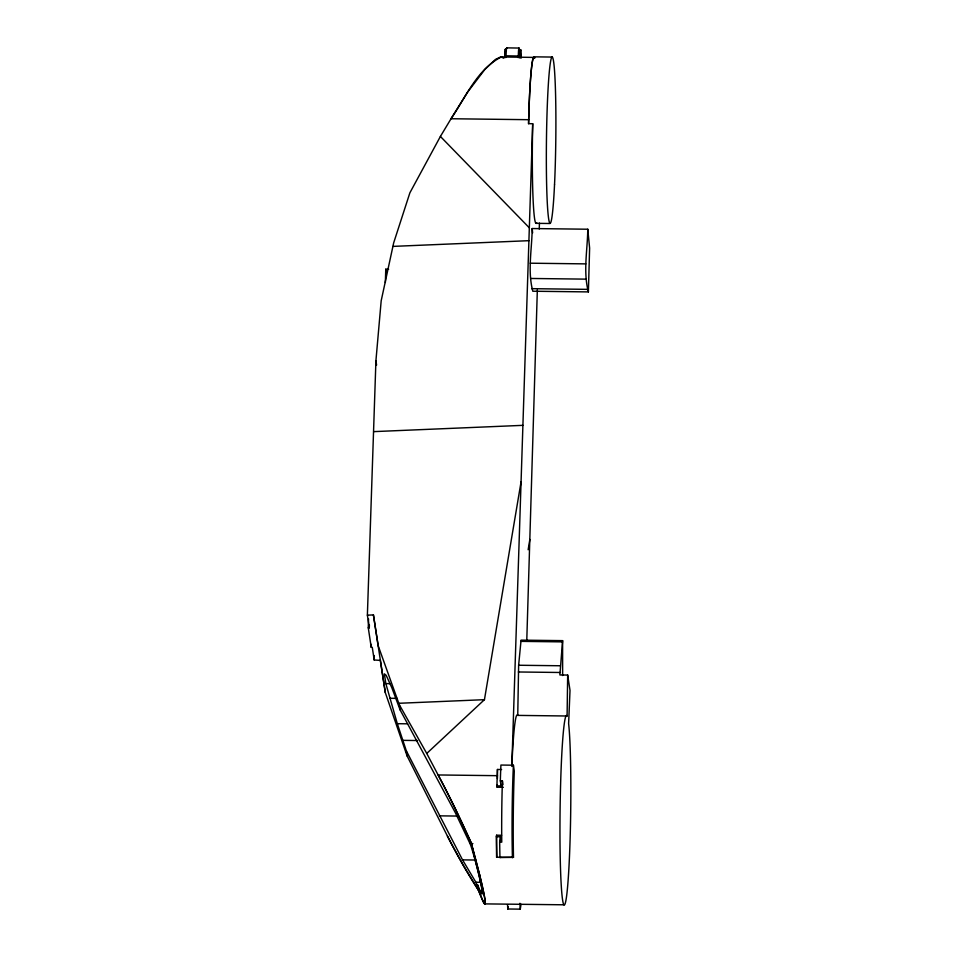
<?xml version="1.0" encoding="UTF-8"?>
<svg xmlns="http://www.w3.org/2000/svg" width="957" height="957" viewBox="0 0 957 957"><rect width="100%" height="100%" fill="white"/><g stroke="black" fill="none" stroke-linecap="round" stroke-linejoin="round"><path stroke-width="1.44" d="M520.967 57.743L520.56 49.597L520.967 58.114M511.923 764.703A94.683 5.311 -89.3 0 1 517.749 715.393L518.634 665.247L521.063 640.137L562.608 640.64L562.632 675.534M562.608 640.64L559.881 674.96L567.668 675.056L570.013 690.416L568.614 723.624A94.683 5.311 -89.3 0 1 568.111 880.416A94.683 5.311 -89.3 0 1 559.989 839.66A94.683 5.311 -89.3 0 1 567.094 716.003L567.668 675.056M511.816 766.449L532.714 123.728L528.563 123.668L528.695 119.697A82.721 4.641 -89.3 0 1 534.532 57.994M479.493 874.507A91.011 4.199 73.7 0 1 483.799 902.798L478.285 889.843L464.301 867.078A120.127 12.226 64.2 0 1 449.072 839.325L407.12 755.994L385.312 692.641L380.336 660.39L374.187 659.983L374.319 655.533M526.757 640.975L537.344 289.732M588.388 291.909L589.62 248.102L587.765 229.225L532.188 228.544C531.972 249.215 527.415 270.987 532.81 291.227L588.388 291.909C582.992 271.668 587.55 249.897 587.765 229.225M539.258 229.034L539.437 223.101M368.541 618.94L368.266 627.804L369.294 627.816L367.38 615.172L375.922 360.741L381.185 300.773L393.686 242.827L409.883 192.824L440.399 136.456L451.046 118.74C465.676 97.279 477.304 69.024 501.384 56.953L534.126 57.408M369.294 627.816L369.39 624.861M374.187 659.983L372.273 647.327L371.232 647.315L371.316 644.372M385.348 282.482L385.767 269.192L388.65 269.228M504.806 57.779L504.973 53.209M505.99 57.492L506.062 55.374A11.125 0.622 -89.3 0 1 506.911 48.328M518.251 57.647L518.311 55.53A11.125 0.622 -89.3 0 1 519.065 48.065L506.767 47.862M497.389 778.519A94.683 5.311 -89.3 0 1 497.484 775.684L497.449 769.476L501.6 769.524M505.763 50.721L505.452 49.094L504.877 55.769L519.95 56.056L520.536 49.585L520.082 53.03M519.95 56.056L520.058 53.58M505.009 52.635L505.452 49.094L505.775 50.853M497.449 769.476A98.846 5.551 -89.3 0 0 496.934 785.864L501.085 785.924L500.32 780.852A86.07 4.833 -89.3 0 1 500.918 765.05L513.395 765.205L514.28 771.031A94.683 5.311 -89.3 0 0 513.478 857.328L496.599 857.221A98.846 5.551 -89.3 0 1 496.372 836.717L496.611 835.21L501.588 835.27M513.478 857.328L499.961 857.544A86.07 4.833 -89.3 0 1 499.674 842.136L500.523 836.765L496.372 836.717M528.144 549.737L529.843 539.449M479.529 874.662L471.107 842.686L455.496 809.191A120.127 12.226 64.2 0 0 439.765 778.089L426.75 753.446L484.445 699.675L521.075 481.778M451.513 117.926L451.046 118.74L528.695 119.697M451.752 117.532L467.674 92.051L484.9 69.394L495.415 59.454L500.451 57.037L503.681 57.851M496.599 857.221L496.862 857.125A94.683 5.311 -89.3 0 1 496.611 835.21M499.961 857.544L500.75 857.269M392.98 246.392L529.042 240.674M373.601 431.631L522.989 425.339M367.38 615.172L373.421 614.908L378.171 645.7L399.332 704.771L426.75 753.446M398.782 703.287L484.445 699.675M484.78 903.887L564.044 904.796M534.006 56.834L552.213 57.061M535.98 223.328L550.036 223.507M530.25 263.199L585.828 263.881M530.645 278.463L586.222 279.145M531.649 288.667L587.227 289.349M520.644 641.357L562.19 641.872M518.634 665.247L560.192 665.761M518.359 671.981L559.917 672.484M385.838 683.609L397.311 723.695L406.342 750.874L462.53 859.876L475.868 882.246C492.317 920.825 472.04 846.778 469.983 843.548L455.365 812.768L400.11 709.891L391.856 687.808L386.173 675.295L384.355 673.86L385.838 683.609L390.324 683.669M389.678 698.275L397.143 698.371M517.749 715.393L567.094 716.003M397.311 723.695L407.646 723.815M402.753 740.359L417.563 740.539M497.484 775.684L438.115 774.955A116.144 11.819 64.2 0 1 471.167 842.746L475.749 862.389M500.32 780.852L502.401 780.876L502.987 784.728M496.934 785.864L497.138 787.216L503.37 787.3M439.371 815.842L457.195 816.058M499.674 842.136L501.755 842.16A86.07 4.833 -89.3 0 1 502.401 780.876M469.983 843.548L472.878 843.584M462.53 859.876L475.665 860.032M475.868 882.246L480.211 882.294M507.533 904.604L507.784 908.994L520.249 909.15A86.07 4.833 -89.3 0 0 520.991 904.233M501.384 56.953L503.561 57.731M440.399 136.456L529.329 227.814M480.593 891.972L477.483 884.615L478.285 889.843M385.767 269.192L386.185 271.991M375.922 360.741L376.58 365.06M399.332 704.771L400.11 709.891M406.342 750.874L407.12 755.994M373.421 614.908L385.312 692.641M368.266 627.804L371.232 647.315M532.188 228.544L532.618 232.898M519.914 903.276L520.249 909.15M536.674 222.694A83.235 4.677 -89.3 0 1 532.714 123.728M528.563 123.668A83.235 4.677 -89.3 0 1 534.748 58.066M519.065 48.065A11.125 0.622 -89.3 0 1 519.495 57.922M478.356 890.034A116.144 11.819 64.2 0 1 447.409 836.071M497.138 787.216A94.683 5.311 -89.3 0 1 497.197 785.027M471.239 842.973A93.224 4.366 73.7 0 1 484.96 899.365A93.224 4.318 73.7 0 1 478.165 889.376M475.761 862.436A74.694 3.445 73.7 0 1 480.629 892.115M508.155 906.734A86.07 4.833 -89.3 0 1 507.784 908.994M512.426 857.699A86.07 4.833 -89.3 0 1 513.395 765.205M500.547 841.012A98.846 5.551 -89.3 0 1 500.523 836.765M501.085 785.924A98.846 5.551 -89.3 0 1 501.121 784.872M554.534 184.545A83.235 4.677 -89.3 0 0 552.309 57.109A83.235 4.677 -89.3 0 0 546.519 179.198A83.235 4.677 -89.3 0 0 554.534 184.545"/></g></svg>
